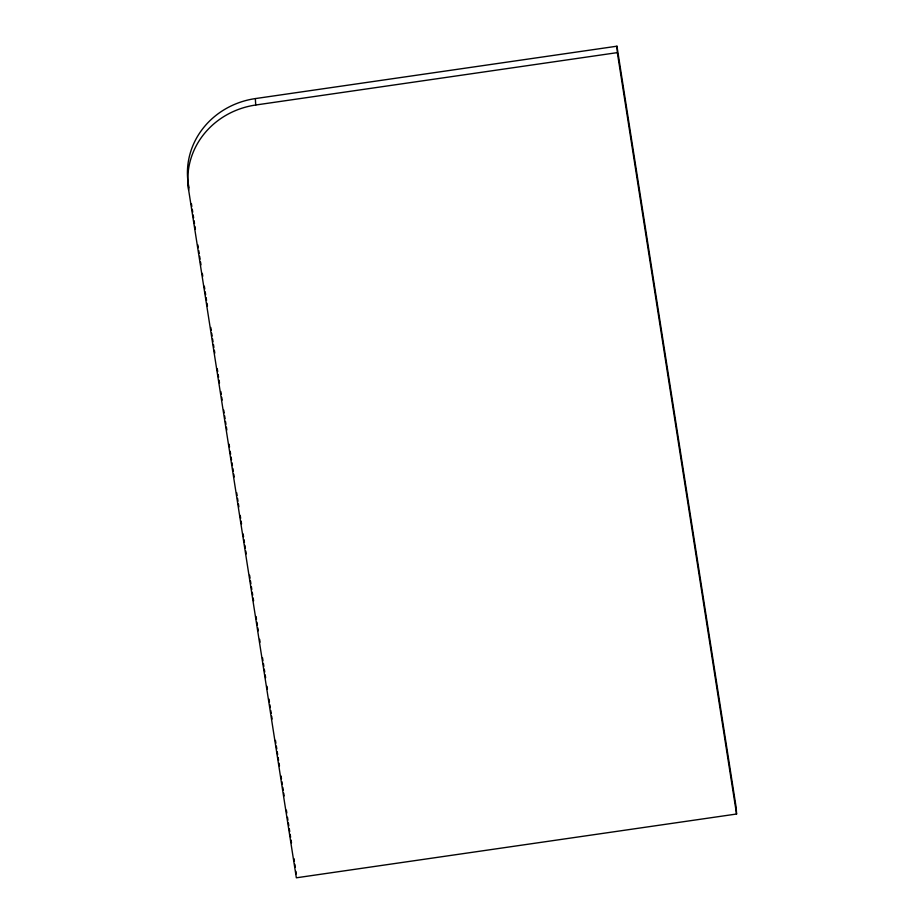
<?xml version="1.0" encoding="UTF-8"?>
<svg xmlns="http://www.w3.org/2000/svg" width="924" height="924" viewBox="0 0 924 924"><rect width="100%" height="100%" fill="white"/><g stroke="black" fill="none" stroke-linecap="round" stroke-linejoin="round"><path stroke-width="1.39" d="M255.336 98.591L616.955 46.2L736.185 807.599L736.567 814.021L296.35 877.8L188.646 190.078L188.265 183.668A79.476 74.544 -3.4 0 1 255.336 98.591L255.729 105.013A79.476 74.544 -3.4 0 0 188.646 190.078M255.729 105.013L617.336 52.622L616.955 46.2M617.336 52.622L736.567 814.021M188.265 183.668L188.935 187.93M191.395 203.603L191.834 206.445M192.284 209.298L192.723 212.139M193.174 214.992L193.624 217.833M194.063 220.686L194.514 223.527M194.952 226.38L195.403 229.221M197.852 244.895L198.302 247.736M198.752 250.589L199.191 253.43M199.642 256.283L200.081 259.124M200.531 261.977L200.982 264.818M202.31 273.365L202.76 276.218M204.32 286.186L204.77 289.027M205.209 291.88L205.659 294.721M206.11 297.574L206.549 300.416M206.999 303.268L207.438 306.11M210.787 327.477L211.238 330.318M211.677 333.171L212.127 336.013M212.566 338.865L213.017 341.707M213.467 344.56L213.906 347.401M214.356 350.254L214.807 353.107M217.256 368.768L217.694 371.61M218.145 374.463L218.595 377.304M219.034 380.157L219.485 382.998M220.824 391.545L221.263 394.398M221.714 397.239L222.164 400.092M223.724 410.06L224.162 412.901M224.613 415.754L225.063 418.595M225.502 421.448L225.953 424.289M226.392 427.142L226.842 429.995M229.071 444.225L229.522 447.077M230.192 451.351L230.63 454.192M231.081 457.045L231.52 459.886M231.97 462.739L232.421 465.581M232.86 468.433L233.31 471.286M233.749 474.127L234.199 476.98M236.648 492.642L237.098 495.483M237.549 498.336L237.988 501.178M238.438 504.03L238.877 506.872M240.217 515.419L240.667 518.272M241.106 521.113L241.557 523.966M243.116 533.933L243.566 536.775M244.005 539.628L244.456 542.469M244.906 545.322L245.345 548.175M245.796 551.016L246.234 553.869M249.584 575.225L250.034 578.066M250.473 580.919L250.924 583.76M251.363 586.613L251.813 589.466M252.264 592.307L252.702 595.16M253.153 598.001L253.603 600.854M256.052 616.516L256.491 619.357M256.941 622.21L257.392 625.051M257.831 627.904L258.281 630.757M259.621 639.293L260.06 642.145M262.52 657.807L262.959 660.648M263.409 663.501L263.86 666.354M264.299 669.195L264.749 672.048M265.188 674.89L265.638 677.742M266.978 686.278L267.417 689.131M268.988 699.098L269.427 701.94M269.877 704.793L270.316 707.645M270.767 710.487L271.217 713.34M271.656 716.181L272.106 719.034M275.444 740.39L275.895 743.231M276.345 746.084L276.784 748.937M277.235 751.778L277.674 754.631M278.124 757.472L278.574 760.325M279.013 763.166L279.464 766.019M281.023 775.987L281.474 778.828M281.912 781.681L282.363 784.522M282.802 787.375L283.252 790.228M283.703 793.069L284.142 795.922M286.371 810.152L286.821 813.005M287.491 817.278L287.93 820.119M288.38 822.972L288.831 825.825M289.27 828.666L289.72 831.519M290.159 834.36L290.61 837.213M291.06 840.055L291.499 842.907M293.959 858.569L294.398 861.411M294.848 864.263L295.299 867.116M295.957 871.378L296.119 873.954"/></g></svg>
